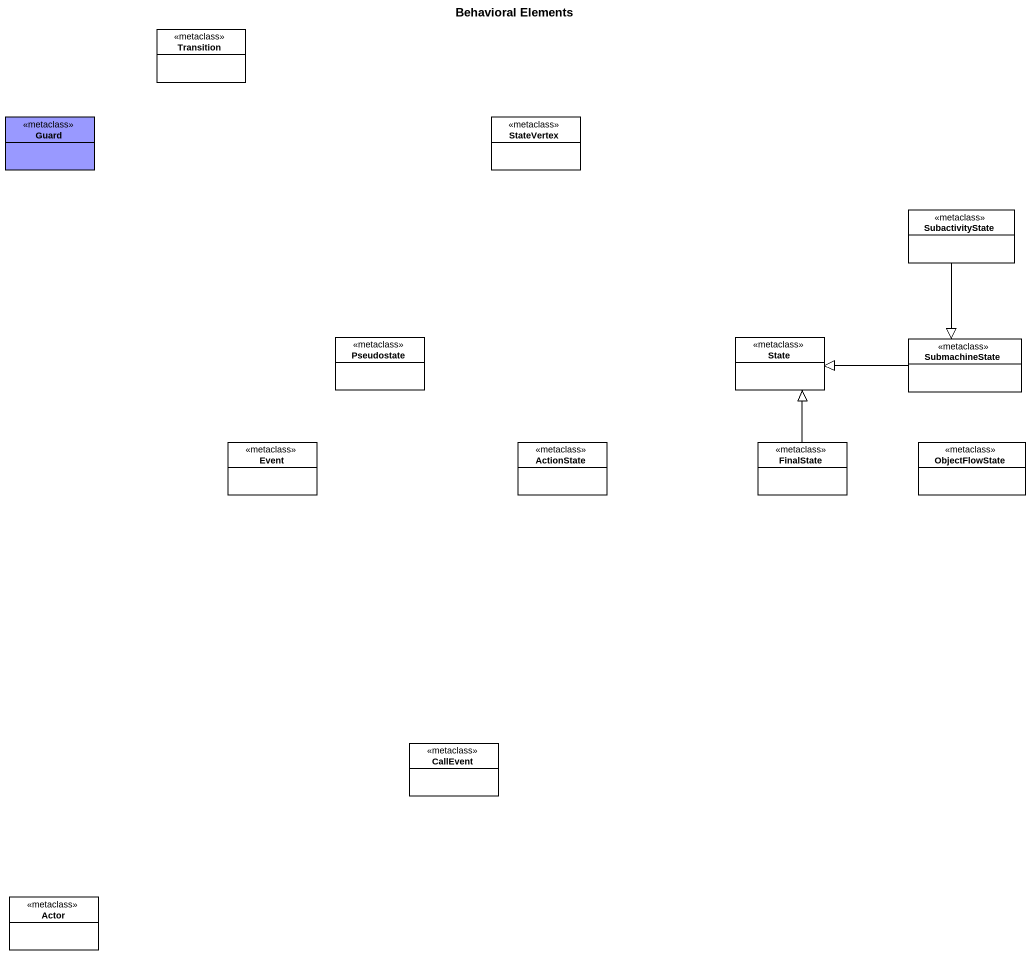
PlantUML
@startuml
title Behavioral Elements
hide circle
hide empty members
class Transition <<metaclass>> #FFFFFF
class Guard <<metaclass>> #9999FF
class StateVertex <<metaclass>> #FFFFFF
class SubactivityState <<metaclass>> #FFFFFF
class Pseudostate <<metaclass>> #FFFFFF
class "State" as State_ <<metaclass>> #FFFFFF
class SubmachineState <<metaclass>> #FFFFFF
class Event <<metaclass>> #FFFFFF
class ActionState <<metaclass>> #FFFFFF
class FinalState <<metaclass>> #FFFFFF
class ObjectFlowState <<metaclass>> #FFFFFF
class CallEvent <<metaclass>> #FFFFFF
class "Actor" as Actor_ <<metaclass>> #FFFFFF
SubactivityState --|> SubmachineState
SubmachineState -left-|> State_
FinalState -up-|> State_
@enduml
